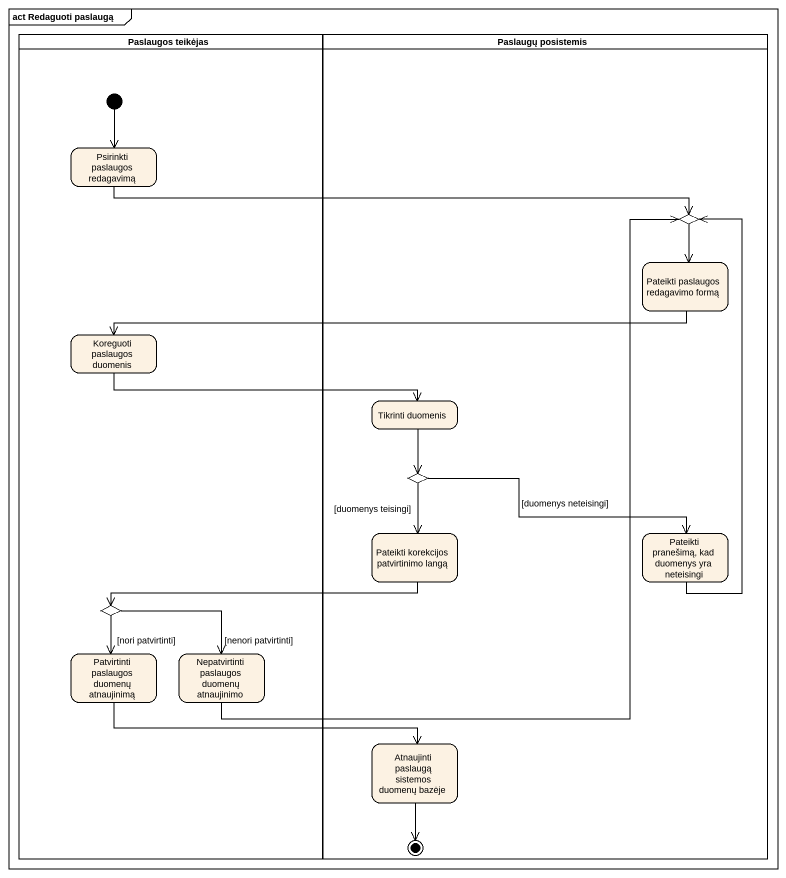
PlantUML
@startuml
mainframe act Redaguoti paslaugą
hide empty description
state "Paslaugos teikėjas" as Paslaugos_teikėjas <<partition>> {
  state "Psirinkti paslaugos redagavimą" as Psirinkti_paslaugos
  state "Koreguoti paslaugos duomenis" as Koreguoti_paslaugos_duomenis
  state choice3 <<choice>>
  state "Patvirtinti paslaugos duomenų atnaujinimą" as Patvirtinti_paslaugos
  state "Nepatvirtinti paslaugos duomenų atnaujinimo" as Nepatvirtinti_paslaugos
  [*] --> Psirinkti_paslaugos
}
state "Paslaugų posistemis" as Paslaugų_posistemis <<partition>> {
  state choice1 <<choice>>
  state "Pateikti paslaugos redagavimo formą" as Pateikti_paslaugos
  state "Tikrinti duomenis" as Tikrinti_duomenis
  state choice2 <<choice>>
  state "Pateikti korekcijos patvirtinimo langą" as Pateikti_korekcijos
  state "Pateikti pranešimą, kad duomenys yra neteisingi" as Pateikti_pranešimą_kad
  state "Atnaujinti paslaugą sistemos duomenų bazėje" as Atnaujinti_paslaugą
  Atnaujinti_paslaugą --> [*]
}
Psirinkti_paslaugos -right-> choice1
choice1 --> Pateikti_paslaugos
Pateikti_paslaugos -left-> Koreguoti_paslaugos_duomenis
Koreguoti_paslaugos_duomenis -right-> Tikrinti_duomenis
Tikrinti_duomenis --> choice2
choice2 --> Pateikti_korekcijos : [duomenys teisingi]
choice2 -right-> Pateikti_pranešimą_kad : [duomenys neteisingi]
Pateikti_korekcijos -left-> choice3
Pateikti_pranešimą_kad -up-> choice1
choice3 --> Patvirtinti_paslaugos : [nori patvirtinti]
choice3 --> Nepatvirtinti_paslaugos : [nenori patvirtinti]
Patvirtinti_paslaugos -right-> Atnaujinti_paslaugą
Nepatvirtinti_paslaugos -up-> choice1
@enduml
